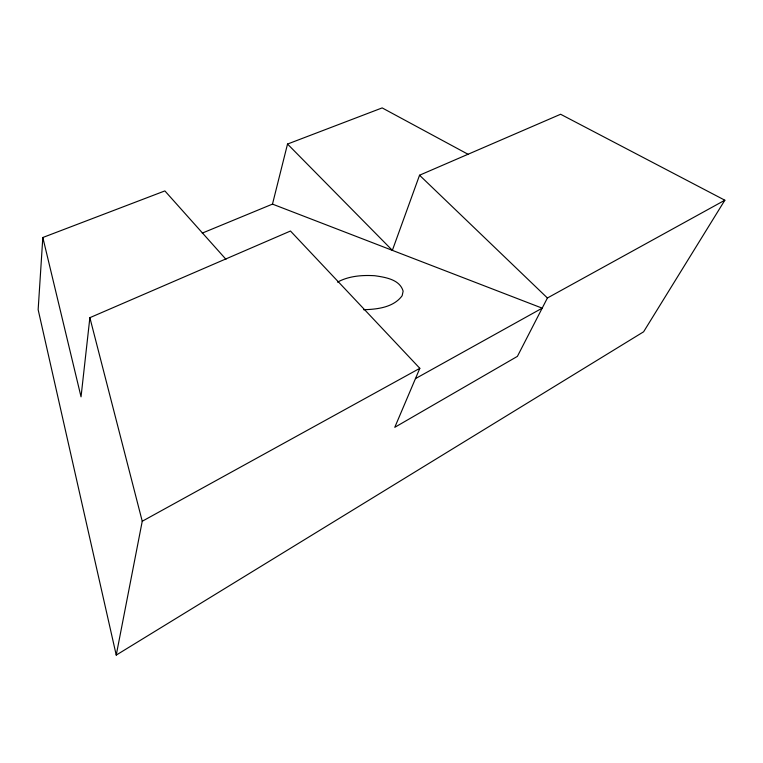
<?xml version="1.0" encoding="UTF-8"?>
<svg xmlns="http://www.w3.org/2000/svg" width="763" height="763" viewBox="0 0 763 763"><rect width="100%" height="100%" fill="white"/><g stroke="black" fill="none" stroke-linecap="round" stroke-linejoin="round"><path stroke-width="1.14" d="M225.953 259.306L164.875 190.912L42.823 237.503L38.15 309.664L116.234 655.093L643.6 331.8L724.85 200.211L560.614 114.259L419.545 175.223L392.363 250.359L287.527 144.054L382.168 107.907L468.139 154.317M724.85 200.211L547.414 297.99L517.4 356.369L394.776 427.318L419.831 368.319L290.474 231.027L89.872 317.675L81.04 396.827L42.823 237.503M116.234 655.093L142.242 521.253L89.872 317.675M202.262 233.106L272.486 204.112L287.527 144.054M337.523 282.138C348.767 275.958 362.139 274.966 374.747 275.72C385.134 277.265 399.812 279.353 403.131 291.17L402.168 295.701C393.555 307.518 377.141 309.358 363.579 309.711M415.454 378.629L542.188 308.157L272.486 204.112M142.242 521.253L419.831 368.319M419.545 175.223L547.414 297.99"/></g></svg>
